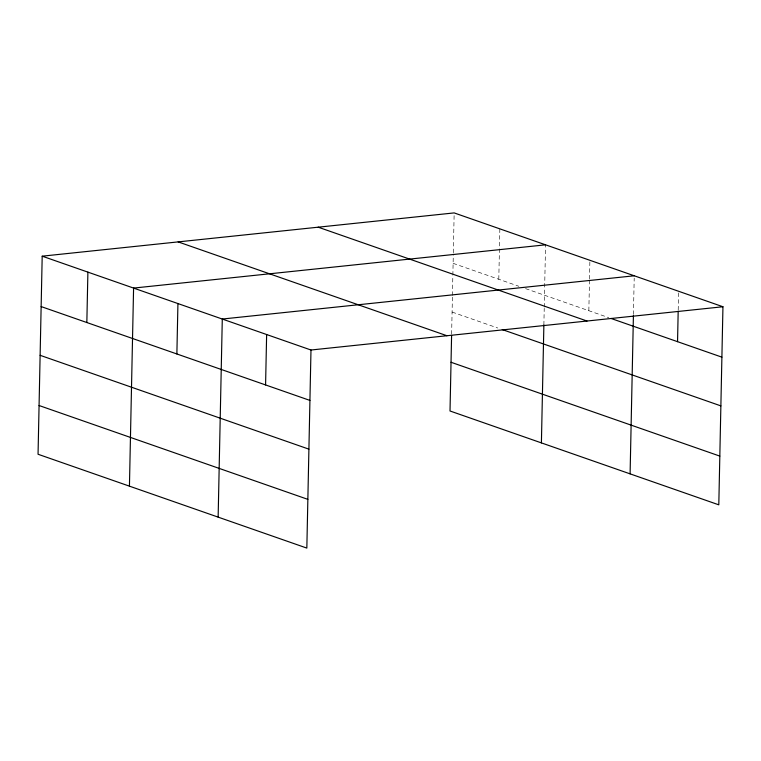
<?xml version="1.0" encoding="UTF-8"?>
<svg xmlns="http://www.w3.org/2000/svg" width="761" height="761" viewBox="0 0 761 761"><rect width="100%" height="100%" fill="white"/><g stroke="black" fill="none" stroke-linecap="round" stroke-linejoin="round"><path stroke-width="0.57" stroke-dasharray="3.81 2.85" d="M451.625 334.241L452.415 296.6M452.434 295.411L452.833 276.395M452.862 275.206L453.309 253.946M453.328 252.776L454.165 212.909M498.797 279.277L499.853 228.861M543.877 324.937L544.22 308.3M544.248 307.111L545.551 244.823M588.843 310.707L589.48 280.229M589.509 279.059L589.899 260.3M633.437 314.474L634.198 278.126M678.203 310.022L678.574 292.443M453.109 263.325L518.859 286.279M525.547 288.609L608.8 317.679M452.091 312.058L497.78 328.01"/><path stroke-width="1.14" d="M42.197 256.172L38.05 454.25L306.835 548.091L310.983 350.012L42.197 256.172L454.165 212.909L722.95 306.75L718.803 504.828L450.017 410.988L451.596 335.401M86.84 322.531L87.896 272.124M129.437 486.155L133.584 288.077L545.551 244.823M176.875 353.97L177.931 303.553M218.141 517.119L222.288 319.04L634.246 275.786M265.579 384.933L266.635 334.526M541.404 442.892L543.877 324.937M630.098 473.865L633.418 315.644M677.547 341.679L678.184 311.201M310.983 350.012L722.95 306.75M611.016 318.45L721.894 357.156M318.212 227.187L586.997 321.028M502.241 329.561L720.876 405.889M178.15 241.893L446.935 335.734M451.035 362.265L719.82 456.096M41.142 306.578L309.927 400.419M40.124 355.311L308.909 449.152M39.068 405.518L307.853 499.359"/></g></svg>
